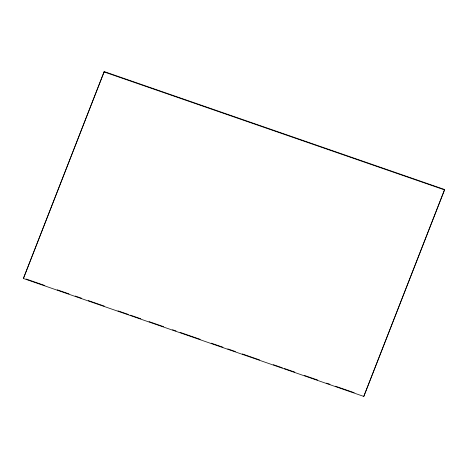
<?xml version="1.0" encoding="UTF-8"?>
<svg xmlns="http://www.w3.org/2000/svg" width="468" height="468" viewBox="0 0 468 468"><rect width="100%" height="100%" fill="white"/><g stroke="black" fill="none" stroke-linecap="round" stroke-linejoin="round"><path stroke-width="0.7" d="M23.4 278.483L104.212 71.581L444.6 189.517L444.571 189.909L363.788 396.419L23.4 278.483L104.212 71.581M363.788 396.419L444.6 189.517M104.177 71.967L444.571 189.909M26.196 279.051L44.834 285.509M57.266 289.815L69.001 293.881M75.213 296.033L81.432 298.186M88.335 300.579L104.212 306.084M118.024 310.869L128.378 314.455M130.449 315.175L140.809 318.761M149.093 321.633L163.589 326.658M172.569 329.764L176.021 330.964M180.162 332.397L200.187 339.335M211.232 343.161L222.973 347.227M227.805 348.906L235.398 351.538M242.301 353.925L259.564 359.91M273.37 364.695L282.35 367.801M284.421 368.521L294.776 372.107M304.446 375.459L317.561 380.004M326.535 383.116L329.987 384.31M335.515 386.223L354.153 392.681"/></g></svg>
